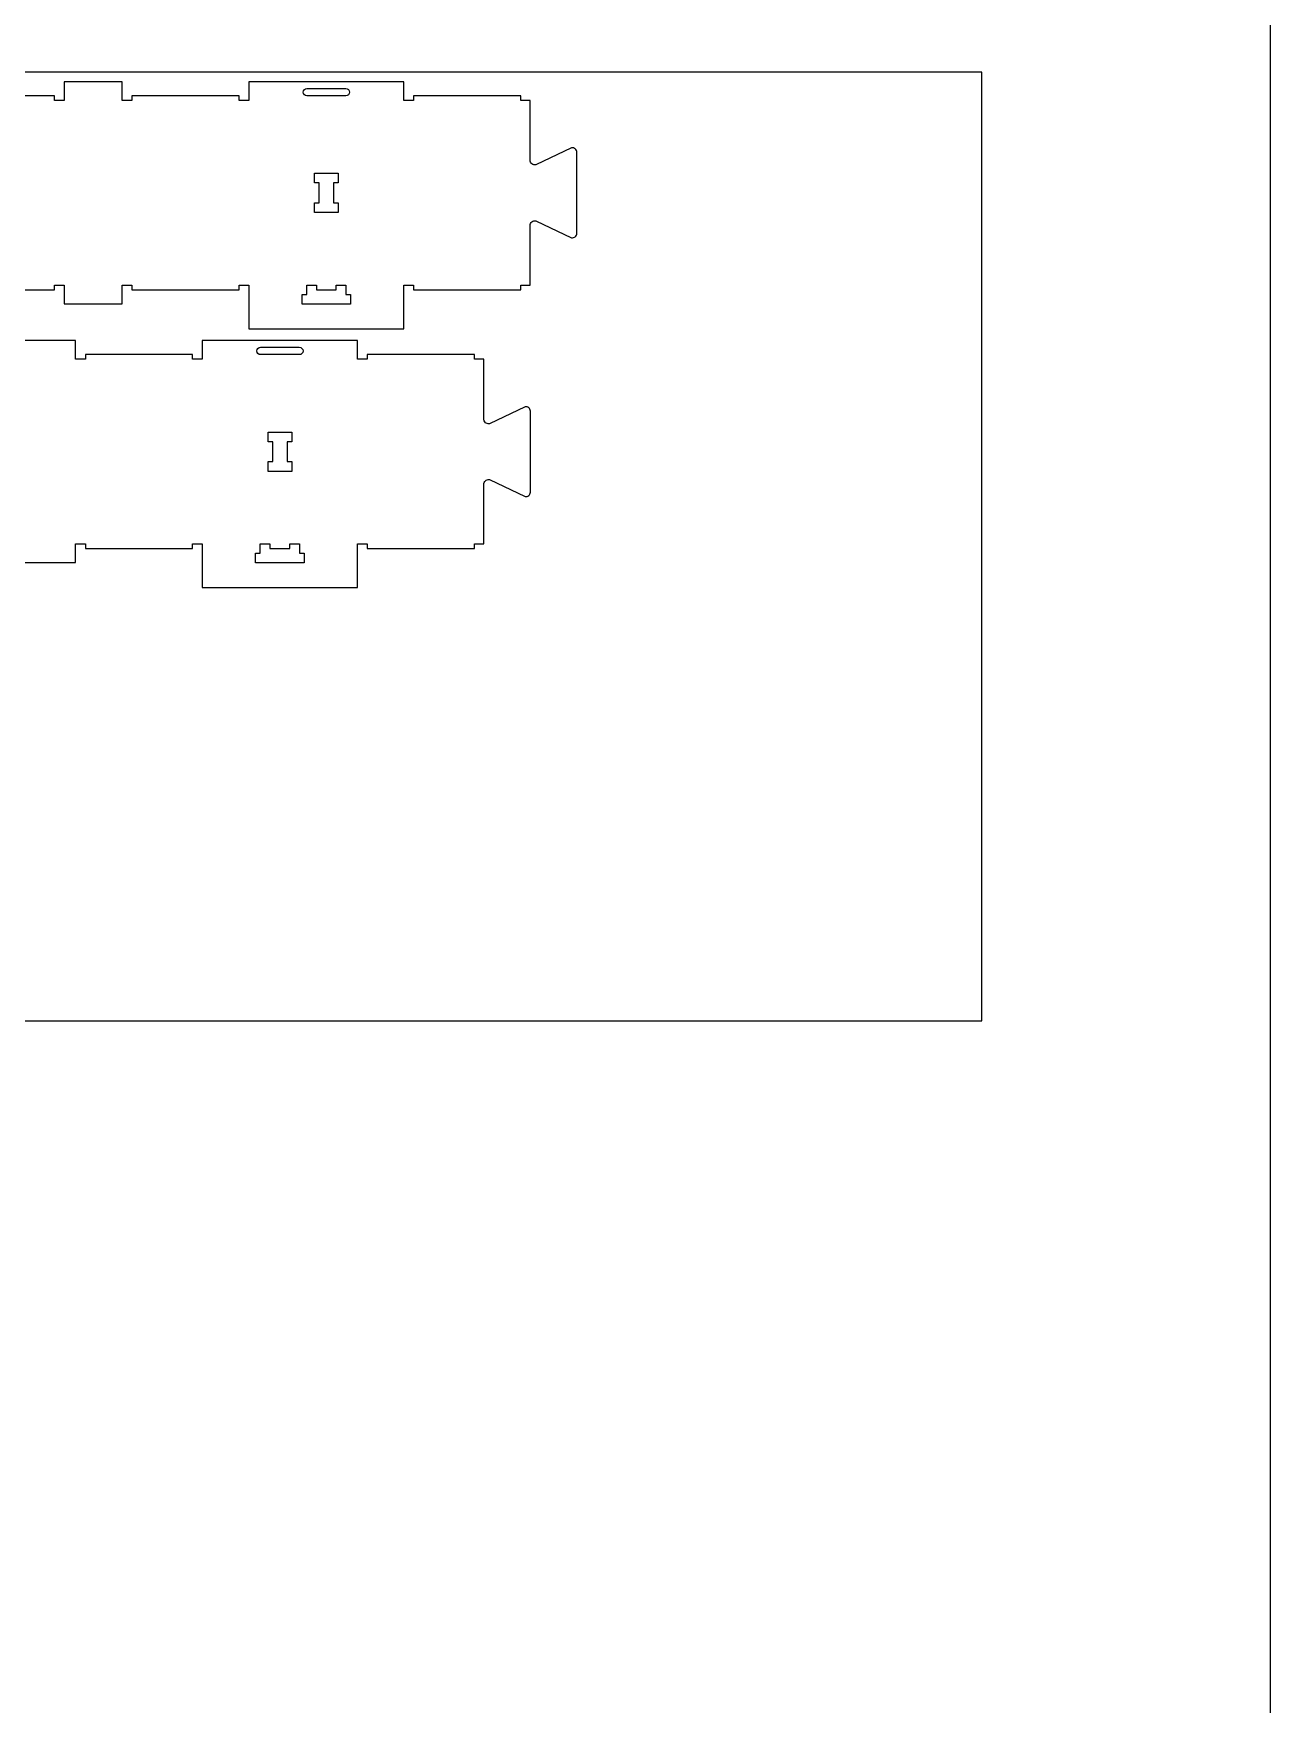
# Model space of a CAD drawing. Extents: x -17068 to -13885, y -19593 to -11999.
# Drawn here: x -15477 to -13885, y -17443 to -15293 of the extents above; entities that cross this region are included whole.
import ezdxf

# ---------------------------------------------------------------- set-up
doc = ezdxf.new("R2010")
doc.units = 0
for name, color, linetype in [('0_SHEET_SPRUCEPLY_2440X122', 1, 'CONTINUOUS'), ('3_ANYTOOL_CUTTHROUGH_INSID', 4, 'CONTINUOUS'), ('4_ANYTOOL_CUTTHROUGH_OUTSI', 5, 'CONTINUOUS'), ('DONOTCUT', 18, 'CONTINUOUS')]:
    doc.layers.add(name, color=color, linetype=linetype)

msp = doc.modelspace()

# ---------------------------------------------------------------- linework, layer by layer
at = {"layer": '0_SHEET_SPRUCEPLY_2440X122'}
msp.add_lwpolyline([(-16696.5, -15343.3), (-16696.5, -16563.3), (-14256.5, -16563.3), (-14256.5, -15343.3)], close=True, dxfattribs=at)
at = {"layer": '3_ANYTOOL_CUTTHROUGH_INSID', "color": 4}
for points in [[(-15124.6, -15364.1), (-15074.6, -15364.1, -1), (-15074.6, -15373.6), (-15124.6, -15373.6, -1)], [(-15184.4, -15697), (-15134.4, -15697, -1), (-15134.4, -15706.5), (-15184.4, -15706.5, -1)]]:
    msp.add_lwpolyline(points, format="xyb", close=True, dxfattribs=at)
for points in [[(-15108.9, -15511.1), (-15108.9, -15485.6), (-15114.9, -15485.6), (-15114.9, -15473.1), (-15084.4, -15473.1), (-15084.4, -15485.6), (-15090.4, -15485.6), (-15090.4, -15511.1), (-15084.4, -15511.1), (-15084.4, -15523.6), (-15114.9, -15523.6), (-15114.9, -15511.1)], [(-15086.9, -15623.1), (-15086.9, -15617.1), (-15074.4, -15617.1), (-15074.4, -15629.1), (-15068.4, -15629.1), (-15068.4, -15641.6), (-15130.9, -15641.6), (-15130.9, -15629.1), (-15124.9, -15629.1), (-15124.9, -15617.1), (-15112.4, -15617.1), (-15112.4, -15623.1)], [(-15168.7, -15844.1), (-15168.7, -15818.6), (-15174.7, -15818.6), (-15174.7, -15806.1), (-15144.2, -15806.1), (-15144.2, -15818.6), (-15150.2, -15818.6), (-15150.2, -15844.1), (-15144.2, -15844.1), (-15144.2, -15856.6), (-15174.7, -15856.6), (-15174.7, -15844.1)], [(-15146.7, -15956), (-15146.7, -15950), (-15134.2, -15950), (-15134.2, -15962), (-15128.2, -15962), (-15128.2, -15974.5), (-15190.7, -15974.5), (-15190.7, -15962), (-15184.7, -15962), (-15184.7, -15950), (-15172.2, -15950), (-15172.2, -15956)]]:
    msp.add_lwpolyline(points, close=True, dxfattribs=at)
at = {"layer": '4_ANYTOOL_CUTTHROUGH_OUTSI', "color": 5}
for points in [[(-15587.4, -15623.1), (-15449.4, -15623.1), (-15449.4, -15617.1), (-15436.9, -15617.1), (-15436.9, -15641.1), (-15362.4, -15641.1), (-15362.4, -15617.1), (-15349.9, -15617.1), (-15349.9, -15623.1), (-15211.9, -15623.1), (-15211.9, -15617.1), (-15199.4, -15617.1), (-15199.4, -15617.3), (-15199.4, -15673.1), (-14999.9, -15673.1), (-14999.9, -15617.1), (-14987.4, -15617.1), (-14987.4, -15623.1), (-14849.4, -15623.1), (-14849.4, -15617.1), (-14837.4, -15617.1), (-14837.4, -15540.4), (-14837.4, -15540.4, -0.463455), (-14830.1, -15534.3), (-14830.1, -15534.3), (-14830.1, -15534.3), (-14784.1, -15556.1), (-14784.1, -15556.1, 0.461625), (-14777.4, -15550.5), (-14777.4, -15446.2, 0.461625), (-14784.1, -15440.5), (-14830.1, -15462.4), (-14830.1, -15462.4), (-14830.1, -15462.4, -0.463455), (-14837.4, -15456.3), (-14837.4, -15379.6), (-14849.4, -15379.6), (-14849.4, -15373.6), (-14987.4, -15373.6), (-14987.4, -15379.6), (-14999.9, -15379.6), (-14999.9, -15355.6), (-15199.4, -15355.6), (-15199.4, -15379.6), (-15211.9, -15379.6), (-15211.9, -15373.6), (-15349.9, -15373.6), (-15349.9, -15379.6), (-15362.4, -15379.6), (-15362.4, -15355.6), (-15436.9, -15355.6), (-15436.9, -15379.6), (-15449.4, -15379.6), (-15449.4, -15373.6), (-15587.4, -15373.6)], [(-15496.7, -15974), (-15422.2, -15974), (-15422.2, -15950), (-15409.7, -15950), (-15409.7, -15956), (-15271.7, -15956), (-15271.7, -15950), (-15259.2, -15950), (-15259.2, -16006), (-15059.7, -16006), (-15059.7, -15950), (-15047.2, -15950), (-15047.2, -15956), (-14909.2, -15956), (-14909.2, -15950), (-14897.2, -15950), (-14897.2, -15873.4), (-14897.2, -15873.4, -0.463455), (-14889.9, -15867.2), (-14889.8, -15867.2), (-14889.8, -15867.2), (-14843.8, -15889.1), (-14843.8, -15889.1, 0.461625), (-14837.2, -15883.4), (-14837.2, -15779.2, 0.461625), (-14843.8, -15773.5), (-14889.8, -15795.4), (-14889.9, -15795.4), (-14889.9, -15795.4, -0.463455), (-14897.2, -15789.2), (-14897.2, -15712.5), (-14909.2, -15712.5), (-14909.2, -15706.5), (-15047.2, -15706.5), (-15047.2, -15712.5), (-15059.7, -15712.5), (-15059.7, -15688.5), (-15259.2, -15688.5), (-15259.2, -15712.5), (-15271.7, -15712.5), (-15271.7, -15706.5), (-15409.7, -15706.5), (-15409.7, -15712.5), (-15422.2, -15712.5), (-15422.2, -15688.5), (-15496.7, -15688.5)]]:
    msp.add_lwpolyline(points, format="xyb", dxfattribs=at)
at = {"layer": 'DONOTCUT'}
msp.add_lwpolyline([(-17068.2, -19592.7), (-13884.8, -19592.7), (-13884.8, -11999.3), (-17068.2, -11999.3)], close=True, dxfattribs=at)

doc.saveas('drawing.dxf')
